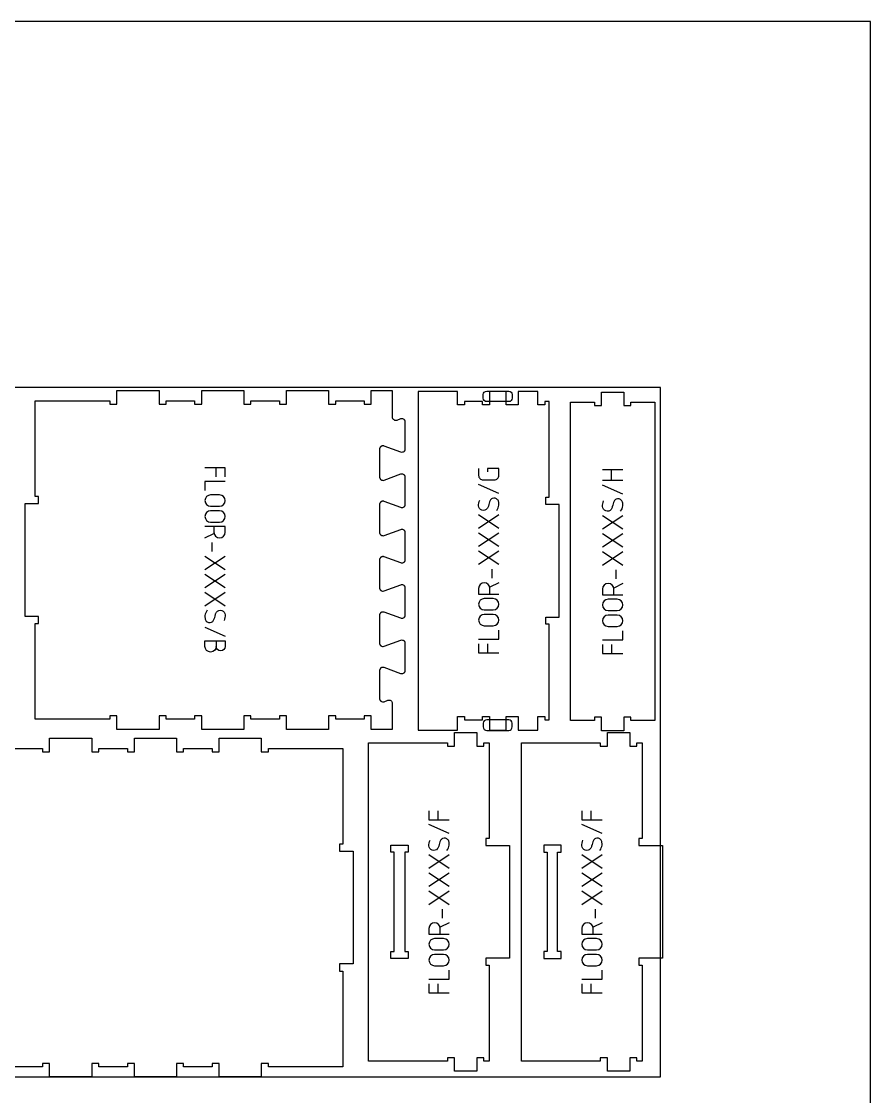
# Model space of a CAD drawing. Extents: x 0 to 12757, y 0 to 30003.
# Drawn here: x 1681 to 3183, y 11961 to 13864 of the extents above; entities that cross this region are included whole.
import ezdxf

# ---------------------------------------------------------------- set-up
doc = ezdxf.new("R2010")
doc.units = 0
for name, color, linetype in [('0_SHEET_SPRUCEPLY_2440X122', 1, 'CONTINUOUS'), ('1_ANYTOOL_1MMDEEP_LABELS_S', 2, 'CONTINUOUS'), ('3_ANYTOOL_CUTTHROUGH_INSID', 4, 'CONTINUOUS'), ('4_ANYTOOL_CUTTHROUGH_OUTSI', 5, 'CONTINUOUS'), ('5_ANYTOOL_HALF_MILL_9MM_IN', 70, 'CONTINUOUS'), ('DONOTCUT', 7, 'CONTINUOUS')]:
    doc.layers.add(name, color=color, linetype=linetype)

msp = doc.modelspace()

# ---------------------------------------------------------------- linework, layer by layer
at = {"layer": '0_SHEET_SPRUCEPLY_2440X122'}
msp.add_lwpolyline([(371.7, 13215.6), (371.7, 11995.6), (2811.7, 11995.6), (2811.7, 13215.6)], close=True, dxfattribs=at)
at = {"layer": '1_ANYTOOL_1MMDEEP_LABELS_S', "color": 2}
for points in [[(2041.9, 13057.5), (2041.9, 13073.5), (2005.9, 13073.5)], [(2025.9, 13057.5), (2025.9, 13073.5)], [(2709.3, 13070.9), (2745.3, 13070.9)], [(2725.3, 13050.9), (2725.3, 13070.9)], [(2041.9, 13049.5), (2005.9, 13049.5), (2005.9, 13033.5)], [(2526.1, 13028.2), (2490.1, 13044.2)], [(2745.3, 13050.9), (2709.3, 13050.9)], [(2745.3, 13026.9), (2709.3, 13042.9)], [(2526.1, 12990.2), (2490.1, 12966.2)], [(2526.1, 12966.2), (2490.1, 12990.2)], [(2745.3, 12988.9), (2709.3, 12964.9)], [(2745.3, 12964.9), (2709.3, 12988.9)], [(2005.9, 12949.5), (2022, 12957.6)], [(2526.1, 12958.2), (2490.1, 12934.2)], [(2526.1, 12934.2), (2490.1, 12958.2)], [(2017.9, 12941.5), (2017.9, 12925.5)], [(2745.3, 12956.9), (2709.3, 12932.9)], [(2745.3, 12932.9), (2709.3, 12956.9)], [(2526.1, 12926.2), (2490.1, 12902.2)], [(2526.1, 12902.2), (2490.1, 12926.2)], [(2745.3, 12924.9), (2709.3, 12900.9)], [(2745.3, 12900.9), (2709.3, 12924.9)], [(2005.9, 12917.5), (2041.9, 12893.5)], [(2005.9, 12893.5), (2041.9, 12917.5)], [(2005.9, 12885.5), (2041.9, 12861.5)], [(2005.9, 12861.5), (2041.9, 12885.5)], [(2514.1, 12878.2), (2514.1, 12894.2)], [(2733.3, 12876.9), (2733.3, 12892.9)], [(2526.1, 12870.2), (2509.9, 12862.1)], [(2745.3, 12868.9), (2729.1, 12860.8)], [(2005.9, 12853.5), (2041.9, 12829.5)], [(2005.9, 12829.5), (2041.9, 12853.5)], [(2005.9, 12791.5), (2041.9, 12775.5)], [(2490.1, 12770.2), (2526.1, 12770.2), (2526.1, 12786.2)], [(2709.3, 12768.9), (2745.3, 12768.9), (2745.3, 12784.9)], [(2490.1, 12762.2), (2490.1, 12746.2), (2526.1, 12746.2)], [(2506.1, 12762.2), (2506.1, 12746.2)], [(2709.3, 12760.9), (2709.3, 12744.9), (2745.3, 12744.9)], [(2725.3, 12760.9), (2725.3, 12744.9)], [(2402.2, 12466.4), (2402.2, 12450.4), (2438.2, 12450.4)], [(2418.2, 12466.4), (2418.2, 12450.4)], [(2672.7, 12466.4), (2672.7, 12450.4), (2708.7, 12450.4)], [(2688.7, 12466.4), (2688.7, 12450.4)], [(2438.2, 12426.4), (2402.2, 12442.4)], [(2708.7, 12426.4), (2672.7, 12442.4)], [(2438.2, 12388.4), (2402.2, 12364.4)], [(2438.2, 12364.4), (2402.2, 12388.4)], [(2708.7, 12388.4), (2672.7, 12364.4)], [(2708.7, 12364.4), (2672.7, 12388.4)], [(2438.2, 12356.4), (2402.2, 12332.4)], [(2438.2, 12332.4), (2402.2, 12356.4)], [(2708.7, 12356.4), (2672.7, 12332.4)], [(2708.7, 12332.4), (2672.7, 12356.4)], [(2438.2, 12324.4), (2402.2, 12300.4)], [(2438.2, 12300.4), (2402.2, 12324.4)], [(2708.7, 12324.4), (2672.7, 12300.4)], [(2708.7, 12300.4), (2672.7, 12324.4)], [(2426.2, 12276.4), (2426.2, 12292.4)], [(2696.7, 12276.4), (2696.7, 12292.4)], [(2438.2, 12268.4), (2422, 12260.3)], [(2708.7, 12268.4), (2692.5, 12260.3)], [(2402.2, 12168.4), (2438.2, 12168.4), (2438.2, 12184.4)], [(2672.7, 12168.4), (2708.7, 12168.4), (2708.7, 12184.4)], [(2402.2, 12160.4), (2402.2, 12144.4), (2438.2, 12144.4)], [(2418.2, 12160.4), (2418.2, 12144.4)], [(2672.7, 12160.4), (2672.7, 12144.4), (2708.7, 12144.4)], [(2688.7, 12160.4), (2688.7, 12144.4)]]:
    msp.add_lwpolyline(points, dxfattribs=at)
for points in [[(2490.1, 13072.2), (2490.1, 13060.2, 0.414214), (2498.1, 13052.2), (2518.1, 13052.2, 0.414214), (2526.1, 13060.2), (2526.1, 13072.2), (2506.1, 13072.2), (2506.1, 13066.2)], [(2522.1, 12998.2, 0.136555), (2526, 13007.5, 0.071716), (2525.9, 13012.6, 0.133522), (2523.7, 13017.2, 0.344001), (2514.3, 13019.3, 0.153745), (2510.6, 13015.8, 0.071568), (2508.8, 13011.1, -0.00912), (2507.5, 13005.9, -0.090615), (2505.3, 13001.4, -0.340346), (2495.9, 12998.6, -0.284273), (2490.1, 13006.3, -0.092596), (2490.5, 13011.3, -0.017533), (2492.1, 13016.2)], [(2741.3, 12996.9, 0.136555), (2745.2, 13006.2, 0.071716), (2745.1, 13011.3, 0.133522), (2743, 13016, 0.344001), (2733.5, 13018, 0.153745), (2729.8, 13014.5, 0.071568), (2728, 13009.8, -0.00912), (2726.7, 13004.7, -0.090615), (2724.5, 13000.1, -0.340346), (2715.1, 12997.3, -0.284273), (2709.3, 13005, -0.092596), (2709.7, 13010, -0.017533), (2711.3, 13014.9)], [(2021.9, 12969.5), (2021.9, 12959.5, 1), (2041.9, 12959.5), (2041.9, 12969.5), (2005.9, 12969.5)], [(2510.1, 12850.2), (2510.1, 12860.2, 1), (2490.1, 12860.2), (2490.1, 12850.2), (2526.1, 12850.2)], [(2729.3, 12848.9), (2729.3, 12858.9, 1), (2709.3, 12858.9), (2709.3, 12848.9), (2745.3, 12848.9)], [(2009.9, 12821.5, 0.136555), (2006, 12812.2, 0.071716), (2006.1, 12807.1, 0.133522), (2008.2, 12802.4, 0.344001), (2017.6, 12800.4, 0.153745), (2021.3, 12803.9, 0.071568), (2023.2, 12808.6, -0.00912), (2024.5, 12813.7, -0.090615), (2026.6, 12818.3, -0.340346), (2036, 12821.1, -0.284273), (2041.9, 12813.4, -0.092596), (2041.4, 12808.4, -0.017533), (2039.9, 12803.5)], [(2025.9, 12767.5), (2025.9, 12757.5, -1), (2005.9, 12757.5), (2005.9, 12767.5), (2041.9, 12767.5), (2041.9, 12757.5, -1), (2025.9, 12757.5)], [(2434.2, 12396.4, 0.136555), (2438.1, 12405.7, 0.071716), (2438, 12410.8, 0.133522), (2435.9, 12415.4, 0.344001), (2426.4, 12417.5, 0.153745), (2422.7, 12414, 0.071568), (2420.9, 12409.3, -0.00912), (2419.6, 12404.1, -0.090615), (2417.4, 12399.6, -0.340346), (2408.1, 12396.8, -0.284273), (2402.2, 12404.5, -0.092596), (2402.6, 12409.5, -0.017533), (2404.2, 12414.4)], [(2704.7, 12396.4, 0.136555), (2708.5, 12405.7, 0.071716), (2708.4, 12410.8, 0.133522), (2706.3, 12415.4, 0.344001), (2696.9, 12417.5, 0.153745), (2693.2, 12414, 0.071568), (2691.4, 12409.3, -0.00912), (2690.1, 12404.1, -0.090615), (2687.9, 12399.6, -0.340346), (2678.5, 12396.8, -0.284273), (2672.7, 12404.5, -0.092596), (2673.1, 12409.5, -0.017533), (2674.7, 12414.4)], [(2422.2, 12248.4), (2422.2, 12258.4, 1), (2402.2, 12258.4), (2402.2, 12248.4), (2438.2, 12248.4)], [(2692.7, 12248.4), (2692.7, 12258.4, 1), (2672.7, 12258.4), (2672.7, 12248.4), (2708.7, 12248.4)]]:
    msp.add_lwpolyline(points, format="xyb", dxfattribs=at)
for points in [[(2015.9, 13025.5, 1), (2015.9, 13005.5), (2031.9, 13005.5, 1), (2031.9, 13025.5)], [(2015.9, 12997.5, 1), (2015.9, 12977.5), (2031.9, 12977.5, 1), (2031.9, 12997.5)], [(2516.1, 12822.2, 1), (2516.1, 12842.2), (2500.1, 12842.2, 1), (2500.1, 12822.2)], [(2735.3, 12820.9, 1), (2735.3, 12840.9), (2719.3, 12840.9, 1), (2719.3, 12820.9)], [(2516.1, 12794.2, 1), (2516.1, 12814.2), (2500.1, 12814.2, 1), (2500.1, 12794.2)], [(2735.3, 12792.9, 1), (2735.3, 12812.9), (2719.3, 12812.9, 1), (2719.3, 12792.9)], [(2428.2, 12220.4, 1), (2428.2, 12240.4), (2412.2, 12240.4, 1), (2412.2, 12220.4)], [(2698.7, 12220.4, 1), (2698.7, 12240.4), (2682.7, 12240.4, 1), (2682.7, 12220.4)], [(2428.2, 12192.4, 1), (2428.2, 12212.4), (2412.2, 12212.4, 1), (2412.2, 12192.4)], [(2698.7, 12192.4, 1), (2698.7, 12212.4), (2682.7, 12212.4, 1), (2682.7, 12192.4)]]:
    msp.add_lwpolyline(points, format="xyb", close=True, dxfattribs=at)
at = {"layer": '3_ANYTOOL_CUTTHROUGH_INSID', "color": 4}
for points in [[(2365.5, 12217.6), (2365.5, 12205.1), (2335, 12205.1), (2335, 12217.6), (2341, 12217.6), (2341, 12393.1), (2335, 12393.1), (2335, 12405.6), (2365.5, 12405.6), (2365.5, 12393.1), (2359.5, 12393.1), (2359.5, 12217.6)], [(2629.9, 12217.6), (2629.9, 12393.1), (2635.9, 12393.1), (2635.9, 12405.6), (2605.4, 12405.6), (2605.4, 12393.1), (2611.4, 12393.1), (2611.4, 12217.6), (2605.4, 12217.6), (2605.4, 12205.1), (2635.9, 12205.1), (2635.9, 12217.6)]]:
    msp.add_lwpolyline(points, close=True, dxfattribs=at)
at = {"layer": '4_ANYTOOL_CUTTHROUGH_OUTSI', "color": 5}
msp.add_lwpolyline([(2337.3, 13164, 0.522088), (2345.8, 13158.2), (2352.6, 13160.7, -0.236725), (2357.6, 13159.8), (2357.8, 13159.7), (2357.9, 13159.6), (2358, 13159.5), (2358.1, 13159.4), (2358.3, 13159.3), (2358.4, 13159.1), (2358.5, 13159), (2358.6, 13158.9), (2358.7, 13158.8), (2358.8, 13158.6), (2358.9, 13158.5), (2359, 13158.4), (2359.1, 13158.2), (2359.2, 13158.1), (2359.3, 13157.9), (2359.3, 13157.8), (2359.4, 13157.6), (2359.5, 13157.5), (2359.5, 13157.3), (2359.6, 13157.1), (2359.7, 13157), (2359.7, 13156.8), (2359.8, 13156.7), (2359.8, 13156.5), (2359.8, 13156.3), (2359.9, 13156.2), (2359.9, 13156), (2359.9, 13155.8), (2359.9, 13155.7), (2359.9, 13155.5), (2359.9, 13155.3), (2359.9, 13155.2), (2359.9, 13106.7), (2359.9, 13106.5), (2359.9, 13106.4), (2359.9, 13106.2), (2359.9, 13106), (2359.9, 13105.9), (2359.9, 13105.7), (2359.8, 13105.5), (2359.8, 13105.4), (2359.8, 13105.2), (2359.7, 13105), (2359.7, 13104.9), (2359.6, 13104.7), (2359.5, 13104.6), (2359.5, 13104.4), (2359.4, 13104.3), (2359.3, 13104.1), (2359.3, 13103.9), (2359.2, 13103.8), (2359.1, 13103.7), (2359, 13103.5), (2358.9, 13103.4), (2358.8, 13103.2), (2358.7, 13103.1), (2358.6, 13103), (2358.5, 13102.8), (2358.4, 13102.7), (2358.3, 13102.6), (2358.1, 13102.5), (2358, 13102.4), (2357.9, 13102.3), (2357.8, 13102.2), (2357.6, 13102.1, -0.236725), (2352.6, 13101.2), (2322.8, 13112.2), (2322.8, 13112.2), (2322.8, 13112.2), (2322.6, 13112.2), (2322.4, 13112.3), (2322.3, 13112.3), (2322.1, 13112.3), (2321.9, 13112.4), (2321.7, 13112.4), (2321.5, 13112.4), (2321.4, 13112.4), (2321.2, 13112.4), (2321, 13112.4), (2320.8, 13112.4), (2320.6, 13112.4), (2320.4, 13112.4), (2320.3, 13112.4), (2320.1, 13112.4), (2319.9, 13112.3), (2319.7, 13112.3), (2319.5, 13112.3), (2319.3, 13112.2), (2319.2, 13112.2), (2319, 13112.1), (2318.8, 13112.1), (2318.7, 13112), (2318.5, 13111.9), (2318.3, 13111.8), (2318.2, 13111.8), (2318, 13111.7), (2317.8, 13111.6), (2317.7, 13111.5), (2317.5, 13111.4), (2317.4, 13111.3), (2317.2, 13111.2), (2317.1, 13111.1), (2317, 13111), (2316.8, 13110.9), (2316.7, 13110.7), (2316.6, 13110.6), (2316.4, 13110.5), (2316.3, 13110.4), (2316.2, 13110.2), (2316.1, 13110.1), (2316, 13109.9), (2315.9, 13109.8), (2315.8, 13109.6), (2315.7, 13109.5), (2315.6, 13109.3), (2315.5, 13109.2), (2315.4, 13109), (2315.3, 13108.8), (2315.2, 13108.7), (2315.2, 13108.5), (2315.1, 13108.3), (2315, 13108.1), (2315, 13108), (2314.9, 13107.8), (2314.9, 13107.6), (2314.8, 13107.4), (2314.8, 13107.3), (2314.8, 13107.1), (2314.8, 13106.9), (2314.7, 13106.7), (2314.7, 13106.5), (2314.7, 13106.4), (2314.7, 13106.2), (2314.7, 13057.7), (2314.7, 13057.5), (2314.7, 13057.3), (2314.7, 13057.2), (2314.8, 13057), (2314.8, 13056.8), (2314.8, 13056.6), (2314.8, 13056.4), (2314.9, 13056.3), (2314.9, 13056.1), (2315, 13055.9), (2315, 13055.7), (2315.1, 13055.6), (2315.2, 13055.4), (2315.2, 13055.2), (2315.3, 13055), (2315.4, 13054.9), (2315.5, 13054.7), (2315.6, 13054.5), (2315.7, 13054.4), (2315.8, 13054.2), (2315.9, 13054.1), (2316, 13053.9), (2316.1, 13053.8), (2316.2, 13053.6), (2316.3, 13053.5), (2316.4, 13053.4), (2316.6, 13053.2), (2316.7, 13053.1), (2316.8, 13053), (2317, 13052.9), (2317.1, 13052.8), (2317.2, 13052.7, 0.237079), (2322.8, 13051.7), (2322.8, 13051.7), (2352.6, 13062.7), (2352.6, 13062.7, -0.236725), (2357.6, 13061.8), (2357.8, 13061.7), (2357.9, 13061.6), (2358, 13061.5), (2358.1, 13061.4), (2358.3, 13061.3), (2358.4, 13061.1), (2358.5, 13061), (2358.6, 13060.9), (2358.7, 13060.8), (2358.8, 13060.6), (2358.9, 13060.5), (2359, 13060.4), (2359.1, 13060.2), (2359.2, 13060.1), (2359.3, 13059.9), (2359.3, 13059.8), (2359.4, 13059.6), (2359.5, 13059.5), (2359.5, 13059.3), (2359.6, 13059.1), (2359.7, 13059), (2359.7, 13058.8), (2359.8, 13058.7), (2359.8, 13058.5), (2359.8, 13058.3), (2359.9, 13058.2), (2359.9, 13058), (2359.9, 13057.8), (2359.9, 13057.7), (2359.9, 13057.5), (2359.9, 13057.3), (2359.9, 13057.2), (2359.9, 13008.7), (2359.9, 13008.5), (2359.9, 13008.4), (2359.9, 13008.2), (2359.9, 13008), (2359.9, 13007.9), (2359.9, 13007.7), (2359.8, 13007.5), (2359.8, 13007.4), (2359.8, 13007.2), (2359.7, 13007), (2359.7, 13006.9), (2359.6, 13006.7), (2359.5, 13006.6), (2359.5, 13006.4), (2359.4, 13006.3), (2359.3, 13006.1), (2359.3, 13005.9), (2359.2, 13005.8), (2359.1, 13005.7), (2359, 13005.5), (2358.9, 13005.4), (2358.8, 13005.2), (2358.7, 13005.1), (2358.6, 13005), (2358.5, 13004.8), (2358.4, 13004.7), (2358.3, 13004.6), (2358.1, 13004.5), (2358, 13004.4), (2357.9, 13004.3), (2357.8, 13004.2), (2357.6, 13004.1, -0.236725), (2352.6, 13003.2), (2322.8, 13014.2), (2322.8, 13014.2), (2322.8, 13014.2), (2322.6, 13014.2), (2322.4, 13014.3), (2322.3, 13014.3), (2322.1, 13014.3), (2321.9, 13014.4), (2321.7, 13014.4), (2321.5, 13014.4), (2321.4, 13014.4), (2321.2, 13014.4), (2321, 13014.4), (2320.8, 13014.4), (2320.6, 13014.4), (2320.4, 13014.4), (2320.3, 13014.4), (2320.1, 13014.4), (2319.9, 13014.3), (2319.7, 13014.3), (2319.5, 13014.3), (2319.3, 13014.2), (2319.2, 13014.2), (2319, 13014.1), (2318.8, 13014.1), (2318.7, 13014), (2318.5, 13013.9), (2318.3, 13013.8), (2318.2, 13013.8), (2318, 13013.7), (2317.8, 13013.6), (2317.7, 13013.5), (2317.5, 13013.4), (2317.4, 13013.3), (2317.2, 13013.2), (2317.1, 13013.1), (2317, 13013), (2316.8, 13012.9), (2316.7, 13012.7), (2316.6, 13012.6), (2316.4, 13012.5), (2316.3, 13012.4), (2316.2, 13012.2), (2316.1, 13012.1), (2316, 13011.9), (2315.9, 13011.8), (2315.8, 13011.6), (2315.7, 13011.5), (2315.6, 13011.3), (2315.5, 13011.2), (2315.4, 13011), (2315.3, 13010.8), (2315.2, 13010.7), (2315.2, 13010.5), (2315.1, 13010.3), (2315, 13010.1), (2315, 13010), (2314.9, 13009.8), (2314.9, 13009.6), (2314.8, 13009.4), (2314.8, 13009.3), (2314.8, 13009.1), (2314.8, 13008.9), (2314.7, 13008.7), (2314.7, 13008.5), (2314.7, 13008.4), (2314.7, 13008.2), (2314.7, 12959.7), (2314.7, 12959.5), (2314.7, 12959.3), (2314.7, 12959.2), (2314.8, 12959), (2314.8, 12958.8), (2314.8, 12958.6), (2314.8, 12958.4), (2314.9, 12958.3), (2314.9, 12958.1), (2315, 12957.9), (2315, 12957.7), (2315.1, 12957.6), (2315.2, 12957.4), (2315.2, 12957.2), (2315.3, 12957), (2315.4, 12956.9), (2315.5, 12956.7), (2315.6, 12956.5), (2315.7, 12956.4), (2315.8, 12956.2), (2315.9, 12956.1), (2316, 12955.9), (2316.1, 12955.8), (2316.2, 12955.6), (2316.3, 12955.5), (2316.4, 12955.4), (2316.6, 12955.2), (2316.7, 12955.1), (2316.8, 12955), (2317, 12954.9), (2317.1, 12954.8), (2317.2, 12954.7, 0.237079), (2322.8, 12953.7), (2322.8, 12953.7), (2352.6, 12964.7), (2352.6, 12964.7, -0.236725), (2357.6, 12963.8), (2357.8, 12963.7), (2357.9, 12963.6), (2358, 12963.5), (2358.1, 12963.4), (2358.3, 12963.3), (2358.4, 12963.1), (2358.5, 12963), (2358.6, 12962.9), (2358.7, 12962.8), (2358.8, 12962.6), (2358.9, 12962.5), (2359, 12962.4), (2359.1, 12962.2), (2359.2, 12962.1), (2359.3, 12961.9), (2359.3, 12961.8), (2359.4, 12961.6), (2359.5, 12961.5), (2359.5, 12961.3), (2359.6, 12961.1), (2359.7, 12961), (2359.7, 12960.8), (2359.8, 12960.7), (2359.8, 12960.5), (2359.8, 12960.3), (2359.9, 12960.2), (2359.9, 12960), (2359.9, 12959.8), (2359.9, 12959.7), (2359.9, 12959.5), (2359.9, 12959.3), (2359.9, 12959.2), (2359.9, 12910.7), (2359.9, 12910.5), (2359.9, 12910.4), (2359.9, 12910.2), (2359.9, 12910), (2359.9, 12909.9), (2359.9, 12909.7), (2359.8, 12909.5), (2359.8, 12909.4), (2359.8, 12909.2), (2359.7, 12909), (2359.7, 12908.9), (2359.6, 12908.7), (2359.5, 12908.6), (2359.5, 12908.4), (2359.4, 12908.3), (2359.3, 12908.1), (2359.3, 12907.9), (2359.2, 12907.8), (2359.1, 12907.7), (2359, 12907.5), (2358.9, 12907.4), (2358.8, 12907.2), (2358.7, 12907.1), (2358.6, 12907), (2358.5, 12906.8), (2358.4, 12906.7), (2358.3, 12906.6), (2358.1, 12906.5), (2358, 12906.4), (2357.9, 12906.3), (2357.8, 12906.2), (2357.6, 12906.1, -0.236725), (2352.6, 12905.2), (2322.8, 12916.2), (2322.8, 12916.2), (2322.8, 12916.2), (2322.6, 12916.2), (2322.4, 12916.3), (2322.3, 12916.3), (2322.1, 12916.3), (2321.9, 12916.4), (2321.7, 12916.4), (2321.5, 12916.4), (2321.4, 12916.4), (2321.2, 12916.4), (2321, 12916.4), (2320.8, 12916.4), (2320.6, 12916.4), (2320.4, 12916.4), (2320.3, 12916.4), (2320.1, 12916.4), (2319.9, 12916.3), (2319.7, 12916.3), (2319.5, 12916.3), (2319.3, 12916.2), (2319.2, 12916.2), (2319, 12916.1), (2318.8, 12916.1), (2318.7, 12916), (2318.5, 12915.9), (2318.3, 12915.8), (2318.2, 12915.8), (2318, 12915.7), (2317.8, 12915.6), (2317.7, 12915.5), (2317.5, 12915.4), (2317.4, 12915.3), (2317.2, 12915.2), (2317.1, 12915.1), (2317, 12915), (2316.8, 12914.9), (2316.7, 12914.7), (2316.6, 12914.6), (2316.4, 12914.5), (2316.3, 12914.4), (2316.2, 12914.2), (2316.1, 12914.1), (2316, 12913.9), (2315.9, 12913.8), (2315.8, 12913.6), (2315.7, 12913.5), (2315.6, 12913.3), (2315.5, 12913.2), (2315.4, 12913), (2315.3, 12912.8), (2315.2, 12912.7), (2315.2, 12912.5), (2315.1, 12912.3), (2315, 12912.1), (2315, 12912), (2314.9, 12911.8), (2314.9, 12911.6), (2314.8, 12911.4), (2314.8, 12911.3), (2314.8, 12911.1), (2314.8, 12910.9), (2314.7, 12910.7), (2314.7, 12910.5), (2314.7, 12910.4), (2314.7, 12910.2), (2314.7, 12861.7), (2314.7, 12861.5), (2314.7, 12861.3), (2314.7, 12861.2), (2314.8, 12861), (2314.8, 12860.8), (2314.8, 12860.6), (2314.8, 12860.4), (2314.9, 12860.3), (2314.9, 12860.1), (2315, 12859.9), (2315, 12859.7), (2315.1, 12859.6), (2315.2, 12859.4), (2315.2, 12859.2), (2315.3, 12859), (2315.4, 12858.9), (2315.5, 12858.7), (2315.6, 12858.5), (2315.7, 12858.4), (2315.8, 12858.2), (2315.9, 12858.1), (2316, 12857.9), (2316.1, 12857.8), (2316.2, 12857.6), (2316.3, 12857.5), (2316.4, 12857.4), (2316.6, 12857.2), (2316.7, 12857.1), (2316.8, 12857), (2317, 12856.9), (2317.1, 12856.8), (2317.2, 12856.7, 0.237079), (2322.8, 12855.7), (2322.8, 12855.7), (2352.6, 12866.7), (2352.6, 12866.7, -0.236725), (2357.6, 12865.8), (2357.8, 12865.7), (2357.9, 12865.6), (2358, 12865.5), (2358.1, 12865.4), (2358.3, 12865.3), (2358.4, 12865.1), (2358.5, 12865), (2358.6, 12864.9), (2358.7, 12864.8), (2358.8, 12864.6), (2358.9, 12864.5), (2359, 12864.4), (2359.1, 12864.2), (2359.2, 12864.1), (2359.3, 12863.9), (2359.3, 12863.8), (2359.4, 12863.6), (2359.5, 12863.5), (2359.5, 12863.3), (2359.6, 12863.1), (2359.7, 12863), (2359.7, 12862.8), (2359.8, 12862.7), (2359.8, 12862.5), (2359.8, 12862.3), (2359.9, 12862.2), (2359.9, 12862), (2359.9, 12861.8), (2359.9, 12861.7), (2359.9, 12861.5), (2359.9, 12861.3), (2359.9, 12861.2), (2359.9, 12812.7), (2359.9, 12812.5), (2359.9, 12812.4), (2359.9, 12812.2), (2359.9, 12812), (2359.9, 12811.9), (2359.9, 12811.7), (2359.8, 12811.5), (2359.8, 12811.4), (2359.8, 12811.2), (2359.7, 12811), (2359.7, 12810.9), (2359.6, 12810.7), (2359.5, 12810.6), (2359.5, 12810.4), (2359.4, 12810.3), (2359.3, 12810.1), (2359.3, 12809.9), (2359.2, 12809.8), (2359.1, 12809.7), (2359, 12809.5), (2358.9, 12809.4), (2358.8, 12809.2), (2358.7, 12809.1), (2358.6, 12809), (2358.5, 12808.8), (2358.4, 12808.7), (2358.3, 12808.6), (2358.1, 12808.5), (2358, 12808.4), (2357.9, 12808.3), (2357.8, 12808.2), (2357.6, 12808.1, -0.236725), (2352.6, 12807.2), (2322.8, 12818.2), (2322.8, 12818.2), (2322.8, 12818.2), (2322.6, 12818.2), (2322.4, 12818.3), (2322.3, 12818.3), (2322.1, 12818.3), (2321.9, 12818.4), (2321.7, 12818.4), (2321.5, 12818.4), (2321.4, 12818.4), (2321.2, 12818.4), (2321, 12818.4), (2320.8, 12818.4), (2320.6, 12818.4), (2320.4, 12818.4), (2320.3, 12818.4), (2320.1, 12818.4), (2319.9, 12818.3), (2319.7, 12818.3), (2319.5, 12818.3), (2319.3, 12818.2), (2319.2, 12818.2), (2319, 12818.1), (2318.8, 12818.1), (2318.7, 12818), (2318.5, 12817.9), (2318.3, 12817.8), (2318.2, 12817.8), (2318, 12817.7), (2317.8, 12817.6), (2317.7, 12817.5), (2317.5, 12817.4), (2317.4, 12817.3), (2317.2, 12817.2), (2317.1, 12817.1), (2317, 12817), (2316.8, 12816.9), (2316.7, 12816.7), (2316.6, 12816.6), (2316.4, 12816.5), (2316.3, 12816.4), (2316.2, 12816.2), (2316.1, 12816.1), (2316, 12815.9), (2315.9, 12815.8), (2315.8, 12815.6), (2315.7, 12815.5), (2315.6, 12815.3), (2315.5, 12815.2), (2315.4, 12815), (2315.3, 12814.8), (2315.2, 12814.7), (2315.2, 12814.5), (2315.1, 12814.3), (2315, 12814.1), (2315, 12814), (2314.9, 12813.8), (2314.9, 12813.6), (2314.8, 12813.4), (2314.8, 12813.3), (2314.8, 12813.1), (2314.8, 12812.9), (2314.7, 12812.7), (2314.7, 12812.5), (2314.7, 12812.4), (2314.7, 12812.2), (2314.7, 12763.7), (2314.7, 12763.5), (2314.7, 12763.3), (2314.7, 12763.2), (2314.8, 12763), (2314.8, 12762.8), (2314.8, 12762.6), (2314.8, 12762.4), (2314.9, 12762.3), (2314.9, 12762.1), (2315, 12761.9), (2315, 12761.7), (2315.1, 12761.6), (2315.2, 12761.4), (2315.2, 12761.2), (2315.3, 12761), (2315.4, 12760.9), (2315.5, 12760.7), (2315.6, 12760.5), (2315.7, 12760.4), (2315.8, 12760.2), (2315.9, 12760.1), (2316, 12759.9), (2316.1, 12759.8), (2316.2, 12759.6), (2316.3, 12759.5), (2316.4, 12759.4), (2316.6, 12759.2), (2316.7, 12759.1), (2316.8, 12759), (2317, 12758.9), (2317.1, 12758.8), (2317.2, 12758.7, 0.237079), (2322.8, 12757.7), (2322.8, 12757.7), (2352.6, 12768.7), (2352.6, 12768.7, -0.236725), (2357.6, 12767.8), (2357.8, 12767.7), (2357.9, 12767.6), (2358, 12767.5), (2358.1, 12767.4), (2358.3, 12767.3), (2358.4, 12767.1), (2358.5, 12767), (2358.6, 12766.9), (2358.7, 12766.8), (2358.8, 12766.6), (2358.9, 12766.5), (2359, 12766.4), (2359.1, 12766.2), (2359.2, 12766.1), (2359.3, 12765.9), (2359.3, 12765.8), (2359.4, 12765.6), (2359.5, 12765.5), (2359.5, 12765.3), (2359.6, 12765.1), (2359.7, 12765), (2359.7, 12764.8), (2359.8, 12764.7), (2359.8, 12764.5), (2359.8, 12764.3), (2359.9, 12764.2), (2359.9, 12764), (2359.9, 12763.8), (2359.9, 12763.7), (2359.9, 12763.5), (2359.9, 12763.3), (2359.9, 12763.2), (2359.9, 12714.7), (2359.9, 12714.5), (2359.9, 12714.4), (2359.9, 12714.2), (2359.9, 12714), (2359.9, 12713.9), (2359.9, 12713.7), (2359.8, 12713.5), (2359.8, 12713.4), (2359.8, 12713.2), (2359.7, 12713), (2359.7, 12712.9), (2359.6, 12712.7), (2359.5, 12712.6), (2359.5, 12712.4), (2359.4, 12712.3), (2359.3, 12712.1), (2359.3, 12711.9), (2359.2, 12711.8), (2359.1, 12711.7), (2359, 12711.5), (2358.9, 12711.4), (2358.8, 12711.2), (2358.7, 12711.1), (2358.6, 12711), (2358.5, 12710.8), (2358.4, 12710.7), (2358.3, 12710.6), (2358.1, 12710.5), (2358, 12710.4), (2357.9, 12710.3), (2357.8, 12710.2), (2357.6, 12710.1, -0.236725), (2352.6, 12709.2), (2322.8, 12720.2), (2322.8, 12720.2), (2322.8, 12720.2), (2322.6, 12720.2), (2322.4, 12720.3), (2322.3, 12720.3), (2322.1, 12720.3), (2321.9, 12720.4), (2321.7, 12720.4), (2321.5, 12720.4), (2321.4, 12720.4), (2321.2, 12720.4), (2321, 12720.4), (2320.8, 12720.4), (2320.6, 12720.4), (2320.4, 12720.4), (2320.3, 12720.4), (2320.1, 12720.4), (2319.9, 12720.3), (2319.7, 12720.3), (2319.5, 12720.3), (2319.3, 12720.2), (2319.2, 12720.2), (2319, 12720.1), (2318.8, 12720.1), (2318.7, 12720), (2318.5, 12719.9), (2318.3, 12719.8), (2318.2, 12719.8), (2318, 12719.7), (2317.8, 12719.6), (2317.7, 12719.5), (2317.5, 12719.4), (2317.4, 12719.3), (2317.2, 12719.2), (2317.1, 12719.1), (2317, 12719), (2316.8, 12718.9), (2316.7, 12718.7), (2316.6, 12718.6), (2316.4, 12718.5), (2316.3, 12718.4), (2316.2, 12718.2), (2316.1, 12718.1), (2316, 12717.9), (2315.9, 12717.8), (2315.8, 12717.6), (2315.7, 12717.5), (2315.6, 12717.3), (2315.5, 12717.2), (2315.4, 12717), (2315.3, 12716.8), (2315.2, 12716.7), (2315.2, 12716.5), (2315.1, 12716.3), (2315, 12716.1), (2315, 12716), (2314.9, 12715.8), (2314.9, 12715.6), (2314.8, 12715.4), (2314.8, 12715.3), (2314.8, 12715.1), (2314.8, 12714.9), (2314.7, 12714.7), (2314.7, 12714.5), (2314.7, 12714.4), (2314.7, 12714.2), (2314.7, 12665.7), (2314.7, 12665.5), (2314.7, 12665.3), (2314.7, 12665.2), (2314.8, 12665), (2314.8, 12664.8), (2314.8, 12664.6), (2314.8, 12664.4), (2314.9, 12664.3), (2314.9, 12664.1), (2315, 12663.9), (2315, 12663.7), (2315.1, 12663.6), (2315.2, 12663.4), (2315.2, 12663.2), (2315.3, 12663), (2315.4, 12662.9), (2315.5, 12662.7), (2315.6, 12662.5), (2315.7, 12662.4), (2315.8, 12662.2), (2315.9, 12662.1), (2316, 12661.9), (2316.1, 12661.8), (2316.2, 12661.6), (2316.3, 12661.5), (2316.4, 12661.4), (2316.6, 12661.2), (2316.7, 12661.1), (2316.8, 12661), (2317, 12660.9), (2317.1, 12660.8), (2317.2, 12660.7, 0.237079), (2322.8, 12659.7), (2322.8, 12659.7), (2329.6, 12662.2), (2329.6, 12662.2, -0.522087), (2337.3, 12656.8), (2337.3, 12610.7), (2300.3, 12610.7), (2300.3, 12634.7), (2287.8, 12634.7), (2287.8, 12628.7), (2237.3, 12628.7), (2237.3, 12634.7), (2224.8, 12634.7), (2224.8, 12610.7), (2150.3, 12610.7), (2150.3, 12634.7), (2137.8, 12634.7), (2137.8, 12628.7), (2087.3, 12628.7), (2087.3, 12634.7), (2074.8, 12634.7), (2074.8, 12610.7), (2000.3, 12610.7), (2000.3, 12634.7), (1987.8, 12634.7), (1987.8, 12628.7), (1937.3, 12628.7), (1937.3, 12634.7), (1924.8, 12634.7), (1924.8, 12610.7), (1850.3, 12610.7), (1850.3, 12634.7), (1837.8, 12634.7), (1837.8, 12628.7), (1705.8, 12628.7), (1705.8, 12798.2), (1711.8, 12798.2), (1711.8, 12810.7), (1687.8, 12810.7), (1687.8, 13010.2), (1711.8, 13010.2), (1711.8, 13022.7), (1705.8, 13022.7), (1705.8, 13192.2), (1837.8, 13192.2), (1837.8, 13186.2), (1850.3, 13186.2), (1850.3, 13210.2), (1924.8, 13210.2), (1924.8, 13186.2), (1937.3, 13186.2), (1937.3, 13192.2), (1987.8, 13192.2), (1987.8, 13186.2), (2000.3, 13186.2), (2000.3, 13210.2), (2074.8, 13210.2), (2074.8, 13186.2), (2087.3, 13186.2), (2087.3, 13192.2), (2137.8, 13192.2), (2137.8, 13186.2), (2150.3, 13186.2), (2150.3, 13210.2), (2224.8, 13210.2), (2224.8, 13186.2), (2237.3, 13186.2), (2237.3, 13192.2), (2287.8, 13192.2), (2287.8, 13186.2), (2300.3, 13186.2), (2300.3, 13210.2), (2337.3, 13210.2), (2337.3, 13164)], format="xyb", close=True, dxfattribs=at)
at = {"layer": '4_ANYTOOL_CUTTHROUGH_OUTSI'}
msp.add_lwpolyline([(2383.3, 13208.9), (2383.3, 12609.4), (2452.8, 12609.4), (2452.8, 12633.4), (2465.3, 12633.4), (2465.3, 12627.4), (2496.8, 12627.4), (2496.8, 12633.4), (2509.3, 12633.4), (2509.3, 12609.4), (2538.8, 12609.4), (2538.8, 12633.4), (2560.3, 12633.4), (2560.3, 12609.4), (2594.8, 12609.4), (2594.8, 12633.4), (2607.3, 12633.4), (2607.3, 12627.4), (2614.8, 12627.4), (2614.8, 12796.9), (2608.8, 12796.9), (2608.8, 12809.4), (2632.8, 12809.4), (2632.8, 13008.9), (2608.8, 13008.9), (2608.8, 13021.4), (2614.8, 13021.4), (2614.8, 13190.9), (2607.3, 13190.9), (2607.3, 13184.9), (2594.8, 13184.9), (2594.8, 13208.9), (2560.3, 13208.9), (2560.3, 13184.9), (2538.8, 13184.9), (2538.8, 13208.9), (2509.3, 13208.9), (2509.3, 13184.9), (2496.8, 13184.9), (2496.8, 13190.9), (2465.3, 13190.9), (2465.3, 13184.9), (2452.8, 13184.9), (2452.8, 13208.9)], close=True, dxfattribs=at)
at = {"layer": '4_ANYTOOL_CUTTHROUGH_OUTSI', "color": 5}
for points in [[(2695, 12626.2), (2652.5, 12626.2), (2652.5, 13189.7), (2695, 13189.7), (2695, 13183.7), (2707.5, 13183.7), (2707.5, 13207.7), (2747, 13207.7), (2747, 13183.7), (2759.5, 13183.7), (2759.5, 13189.7), (2802, 13189.7), (2802, 12626.2), (2759.5, 12626.2), (2759.5, 12632.2), (2747, 12632.2), (2747, 12608.2), (2707.5, 12608.2), (2707.5, 12632.2), (2695, 12632.2)], [(2435, 12023.6), (2295.5, 12023.6), (2295.5, 12587.1), (2435, 12587.1), (2435, 12581.1), (2447.5, 12581.1), (2447.5, 12605.1), (2487, 12605.1), (2487, 12581.1), (2499.5, 12581.1), (2499.5, 12587.1), (2509, 12587.1), (2509, 12417.6), (2503, 12417.6), (2503, 12405.1), (2545, 12405.1), (2545, 12205.6), (2503, 12205.6), (2503, 12193.1), (2509, 12193.1), (2509, 12023.6), (2499.5, 12023.6), (2499.5, 12029.6), (2487, 12029.6), (2487, 12005.6), (2447.5, 12005.6), (2447.5, 12029.6), (2435, 12029.6)], [(2705.4, 12023.6), (2565.9, 12023.6), (2565.9, 12587.1), (2705.4, 12587.1), (2705.4, 12581.1), (2717.9, 12581.1), (2717.9, 12605.1), (2757.4, 12605.1), (2757.4, 12581.1), (2769.9, 12581.1), (2769.9, 12587.1), (2779.4, 12587.1), (2779.4, 12417.6), (2773.4, 12417.6), (2773.4, 12405.1), (2815.4, 12405.1), (2815.4, 12205.6), (2773.4, 12205.6), (2773.4, 12193.1), (2779.4, 12193.1), (2779.4, 12023.6), (2769.9, 12023.6), (2769.9, 12029.6), (2757.4, 12029.6), (2757.4, 12005.6), (2717.9, 12005.6), (2717.9, 12029.6), (2705.4, 12029.6)]]:
    msp.add_lwpolyline(points, close=True, dxfattribs=at)
msp.add_lwpolyline([(1518.2, 12577), (1718.7, 12577), (1718.7, 12571), (1731.2, 12571), (1731.2, 12595), (1805.7, 12595), (1805.7, 12571), (1818.2, 12571), (1818.2, 12577), (1868.7, 12577), (1868.7, 12571), (1881.2, 12571), (1881.2, 12595), (1955.7, 12595), (1955.7, 12571), (1968.2, 12571), (1968.2, 12577), (2018.7, 12577), (2018.7, 12571), (2031.2, 12571), (2031.2, 12595), (2105.7, 12595), (2105.7, 12571), (2118.2, 12571), (2118.2, 12577), (2250.2, 12577), (2250.2, 12407.5), (2244.2, 12407.5), (2244.2, 12395), (2268.2, 12395), (2268.2, 12195.5), (2244.2, 12195.5), (2244.2, 12183), (2250.2, 12183), (2250.2, 12013.5), (2118.2, 12013.5), (2118.2, 12019.5), (2105.7, 12019.5), (2105.7, 11995.5), (2031.2, 11995.5), (2031.2, 12019.5), (2018.7, 12019.5), (2018.7, 12013.5), (1968.2, 12013.5), (1968.2, 12019.5), (1955.7, 12019.5), (1955.7, 11995.5), (1881.2, 11995.5), (1881.2, 12019.5), (1868.7, 12019.5), (1868.7, 12013.5), (1818.2, 12013.5), (1818.2, 12019.5), (1805.7, 12019.5), (1805.7, 11995.5), (1731.2, 11995.5), (1731.2, 12019.5), (1718.7, 12019.5), (1718.7, 12013.5), (1518.2, 12013.5)], dxfattribs=at)
at = {"layer": '5_ANYTOOL_HALF_MILL_9MM_IN', "color": 3}
for points in [[(2504.4, 13190.7, -0.414214), (2498.4, 13196.7), (2498.4, 13203.4, -0.414214), (2504.4, 13209.4), (2543.5, 13209.4, -0.414214), (2549.5, 13203.4), (2549.5, 13196.7, -0.414214), (2543.5, 13190.7)], [(2504.4, 12627.7, 0.414214), (2498.4, 12621.7), (2498.4, 12614.9, 0.414214), (2504.4, 12608.9), (2543.5, 12608.9, 0.414214), (2549.5, 12614.9), (2549.5, 12621.7, 0.414214), (2543.5, 12627.7)]]:
    msp.add_lwpolyline(points, format="xyb", close=True, dxfattribs=at)
at = {"layer": 'DONOTCUT'}
msp.add_lwpolyline([(0, 0), (3183.4, 0), (3183.4, 13863.5), (0, 13863.5)], close=True, dxfattribs=at)

doc.saveas('drawing.dxf')
